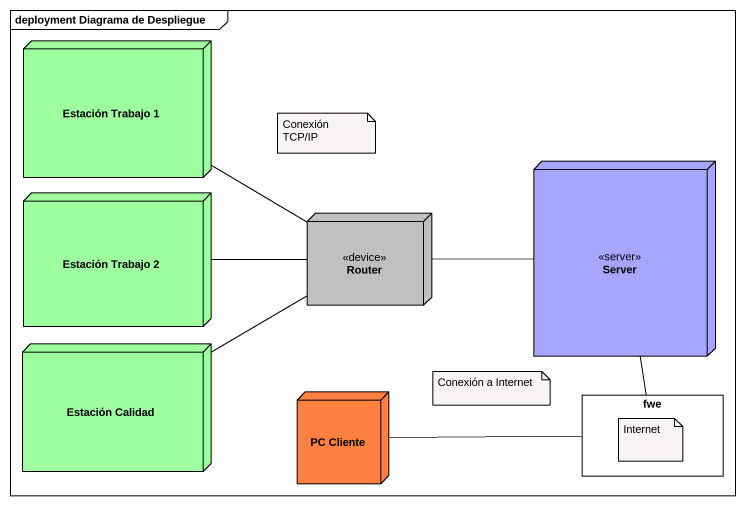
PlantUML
@startuml
mainframe deployment Diagrama de Despliegue
node "Estación Trabajo 1" as Estación_Trabajo_1 #9DFF9D
node "Estación Trabajo 2" as Estación_Trabajo_2 #9DFF9D
node Server <<server>> #A6A6FF
node Router <<device>> #C0C0C0
node "Estación Calidad" as Estación_Calidad #9DFF9D
node "PC Cliente" as PC_Cliente #FF8040
rectangle fwe
Estación_Trabajo_1 -right- Router
Estación_Trabajo_2 -right- Router
Router -right- Server
Estación_Calidad -right- Router
fwe -up- Server
fwe -left- PC_Cliente
note as N1
  Conexión TCP/IP
end note
note as N2
  Conexión a Internet
end note
note as N3
  Internet
end note
@enduml
